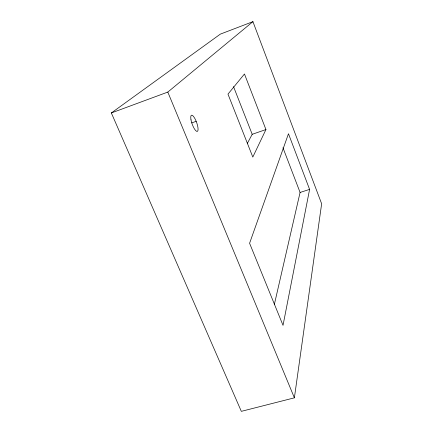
<?xml version="1.0" encoding="UTF-8"?>
<svg xmlns="http://www.w3.org/2000/svg" width="433" height="433" viewBox="0 0 433 433"><rect width="100%" height="100%" fill="white"/><g stroke="black" fill="none" stroke-linecap="round" stroke-linejoin="round"><path stroke-width="0.65" d="M294.386 397.83L321.643 203.781L252.932 21.65L220.348 34.12L111.357 112.959L241.327 411.35L294.386 397.83L167.809 92.077L252.932 21.65M309.595 189.394L283.025 325.351L249.587 243.259L288.475 133.743L309.595 189.394L300.085 192.447L274.37 304.361M265.943 129.559L252.807 157.071L227.975 94.118L244.466 73.983L265.943 129.559L252.201 134.306L247.416 143.258M111.357 112.959L167.809 92.077M191.738 122.896L196.181 121.31M233.517 86.605L252.201 134.306M282.955 147.74L300.085 192.447M191.002 119.833A8.579 2.365 70.2 0 0 197.28 131.399A8.579 2.365 70.2 0 0 194.958 118.707A8.579 2.365 70.2 0 0 191.002 119.833"/></g></svg>
